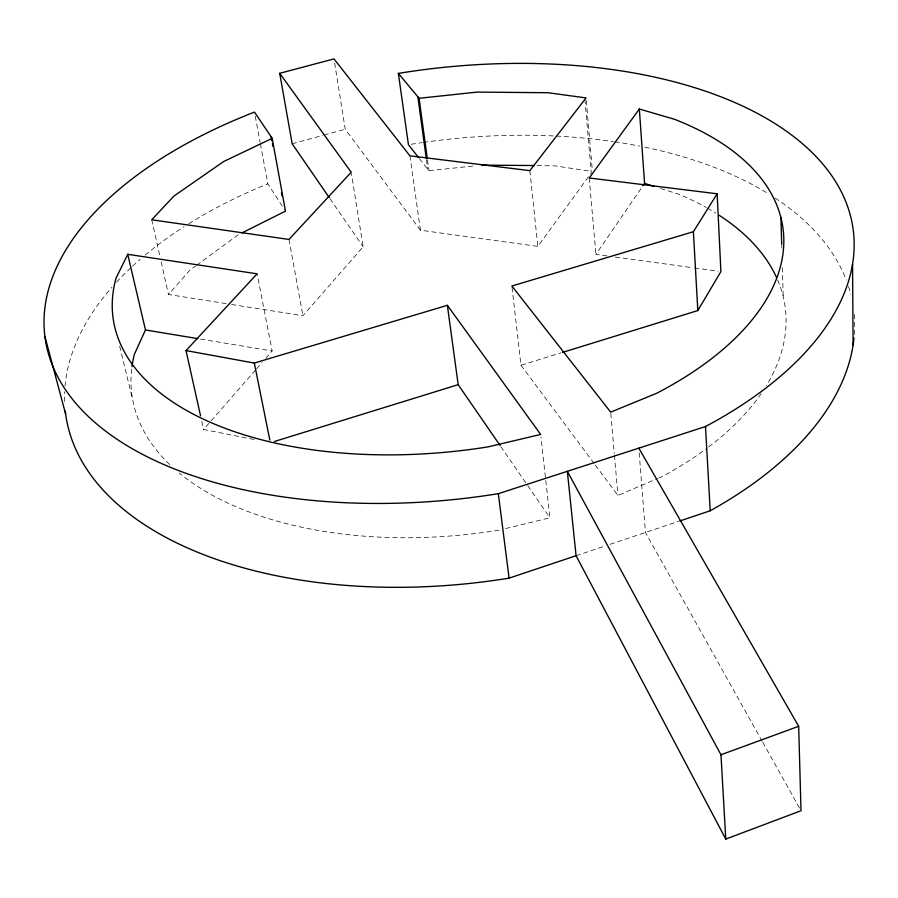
<?xml version="1.0" encoding="UTF-8"?>
<svg xmlns="http://www.w3.org/2000/svg" width="898" height="898" viewBox="0 0 898 898"><rect width="100%" height="100%" fill="white"/><g stroke="black" fill="none" stroke-linecap="round" stroke-linejoin="round"><path stroke-width="0.67" stroke-dasharray="4.49 3.37" d="M607.014 255.919L595.913 254.381L643.002 185.684M334.662 63.04L345.225 129.233L420.432 230.225L537.835 246.389L591.288 172.887L584.912 99.24M254.011 439.492L203.588 429.48L255.694 369.808M256.615 368.764L262.104 362.478M265.752 358.291L272.15 350.961L257.12 273.823M231.594 304.467L302.929 315.726L363.14 246.782L351.432 173.628M226.105 303.603L168.476 294.499L189.848 270.208L195.472 266.089M196.595 265.269L238.206 234.793M595.363 465.119L617.925 495.427L657.358 478.612M658.627 478.073L662.443 476.445A329.577 183.248 -7.6 0 0 706.737 448.394M576.067 555.716L604.87 546.063M610.101 544.311L678.495 521.412M512.051 287.405L520.986 365.25L561.171 352.824M292.164 143.781L322.674 135.418M323.998 135.059L345.225 129.233M505.641 528.552L549.913 517.809L540.978 437.214M419.355 158.553L428.941 170.71L473.325 166.018M537.083 165.569L555.087 165.872L591.041 171.316M615.355 257.064L693.133 267.772M694.513 267.963L718.131 271.207M200.557 339.096L272.15 350.961M660.558 188.468L679.214 194.372A329.577 183.248 -7.6 0 1 706.255 207.505M520.986 365.25L594.521 463.997M330.015 198.716L363.14 246.782M500.882 446.654L526.98 484.527M527.766 485.672L549.913 517.809M260.386 143.815L267.84 183.821L284.442 209.548M762.121 741.164L645.46 532.469L639.152 452.3M762.806 742.377L800.331 809.502M119.647 346.213L132.59 399.296M151.728 219.786L159.945 256.469M161.169 261.902L168.476 294.499M201.769 421.319L203.588 429.48M255.257 116.235L260.128 142.434M288.988 239.44L302.929 315.726M409.926 155.837L420.432 230.225M427.459 159.777L428.941 170.71M426.449 159.631L427.751 169.183M529.854 170.654L537.835 246.389M589.234 177.984L595.913 254.381M586.315 100.699L592.298 170.137M610.797 413.529L614.299 453.782M614.423 455.174L617.925 495.427M781.698 244.02L781.821 248.174M782.383 267.582L783.224 296.688M854.2 314.3A397.488 221.784 -7.6 0 1 854.256 335.145M64.6 401.518A397.488 221.784 -7.6 0 1 64.667 391.708M65.049 386.084A397.488 221.784 -7.6 0 1 111.902 287.293M116.549 282.14A397.488 221.784 -7.6 0 1 131.546 267.099M132.59 266.122A397.488 221.784 -7.6 0 1 140.11 259.387M145.117 255.122A397.488 221.784 -7.6 0 1 184.011 226.723M188.804 223.692A397.488 221.784 -7.6 0 1 267.84 183.821M411.149 144.286A397.488 221.784 -7.6 0 1 422.071 142.614M423.441 142.412A397.488 221.784 -7.6 0 1 554.964 135.991M556.333 136.069A397.488 221.784 -7.6 0 1 613.502 141.648M614.894 141.85A397.488 221.784 -7.6 0 1 639.533 146.116M644.876 147.205A397.488 221.784 -7.6 0 1 768.362 193.732M775.165 198.065A397.488 221.784 -7.6 0 1 846.275 280.053M848.531 286.44A397.488 221.784 -7.6 0 1 850.788 294.185M777.646 279.952A329.577 183.248 -7.6 0 1 766.409 385.523M761.19 393.582A329.577 183.248 -7.6 0 1 707.815 447.586M498.94 530.179A329.577 183.248 -7.6 0 1 179.274 473.033M169.733 464.547A329.577 183.248 -7.6 0 1 131.782 367.989M707.478 208.19A329.577 183.248 -7.6 0 1 715.785 213.118"/><path stroke-width="1.35" d="M200.557 415.875L186.021 350.59L257.12 273.823L127.752 254.302L145.476 329.959L134.33 354.429A329.577 183.248 -7.6 0 0 131.961 366.62M127.752 254.302L116.033 278.122A337.951 177.759 -7.6 0 0 488.198 446.856L540.663 434.441L447.361 305.309L254.314 363.061L186.021 350.59M562.518 352.409L697.825 310.562L720.903 271.6L717.143 193.788L589.234 177.984L639.331 109.006L674.712 119.367A337.951 177.759 -7.6 0 1 656.517 393.335L610.685 412.137L511.882 286.013L693.391 231.718L717.143 193.788M643.002 185.684L644.573 183.394L639.331 109.006M241.932 232.93L285.463 211.131L272.195 138.337L254.482 112.093A407.658 215.217 -7.6 0 0 63.5 386.724A407.658 215.217 -7.6 0 0 498.323 493.687L705.502 426.539A407.658 215.217 -7.6 0 0 821.311 162.336A407.658 215.217 -7.6 0 0 398.364 73.389L408.444 144.735L418.513 157.487M272.195 138.337L223.669 161.528L173.864 196.123L151.728 219.786L288.988 239.44L351.219 172.248L279.716 73.31L334 58.909L409.926 155.837L529.854 170.654L586.08 97.916L547.971 92.73L477.208 92.09L419.085 98.286L398.364 73.389M725.775 839.091L720.971 754.758L567.345 471.315L576.067 555.716L725.775 839.091L801.016 810.726L798.67 726.302L638.826 448.147M720.971 754.758L798.67 726.302M65.285 411.262A397.488 221.784 -7.6 0 0 509.087 578.144L576.067 555.716M679.82 520.963L710.206 510.782A397.488 221.784 -7.6 0 0 853.998 337.962M274.361 441.513L458.171 384.67L500.085 445.498M481.654 165.142L534.31 165.524M145.476 329.959L197.796 338.636M644.573 183.394L653.901 186.357M329.229 197.571L292.164 143.781L279.716 73.31M44.9 336.469L65.621 414.023M254.314 363.061L269.815 439.998M271.162 136.81L271.914 140.93M272.42 143.669L272.913 146.419M281.433 193.081L281.938 195.82M447.361 305.309L458.171 384.67M419.085 98.286L427.268 158.407M417.873 96.838L426.258 158.261M498.323 493.687L509.087 578.144M705.502 426.539L710.206 510.782M693.391 231.718L697.825 310.562M780.934 217.675L781.698 244.02M852.55 264.079L853.1 344.989M719.219 215.307A329.577 183.248 -7.6 0 1 776.523 277.437"/></g></svg>
